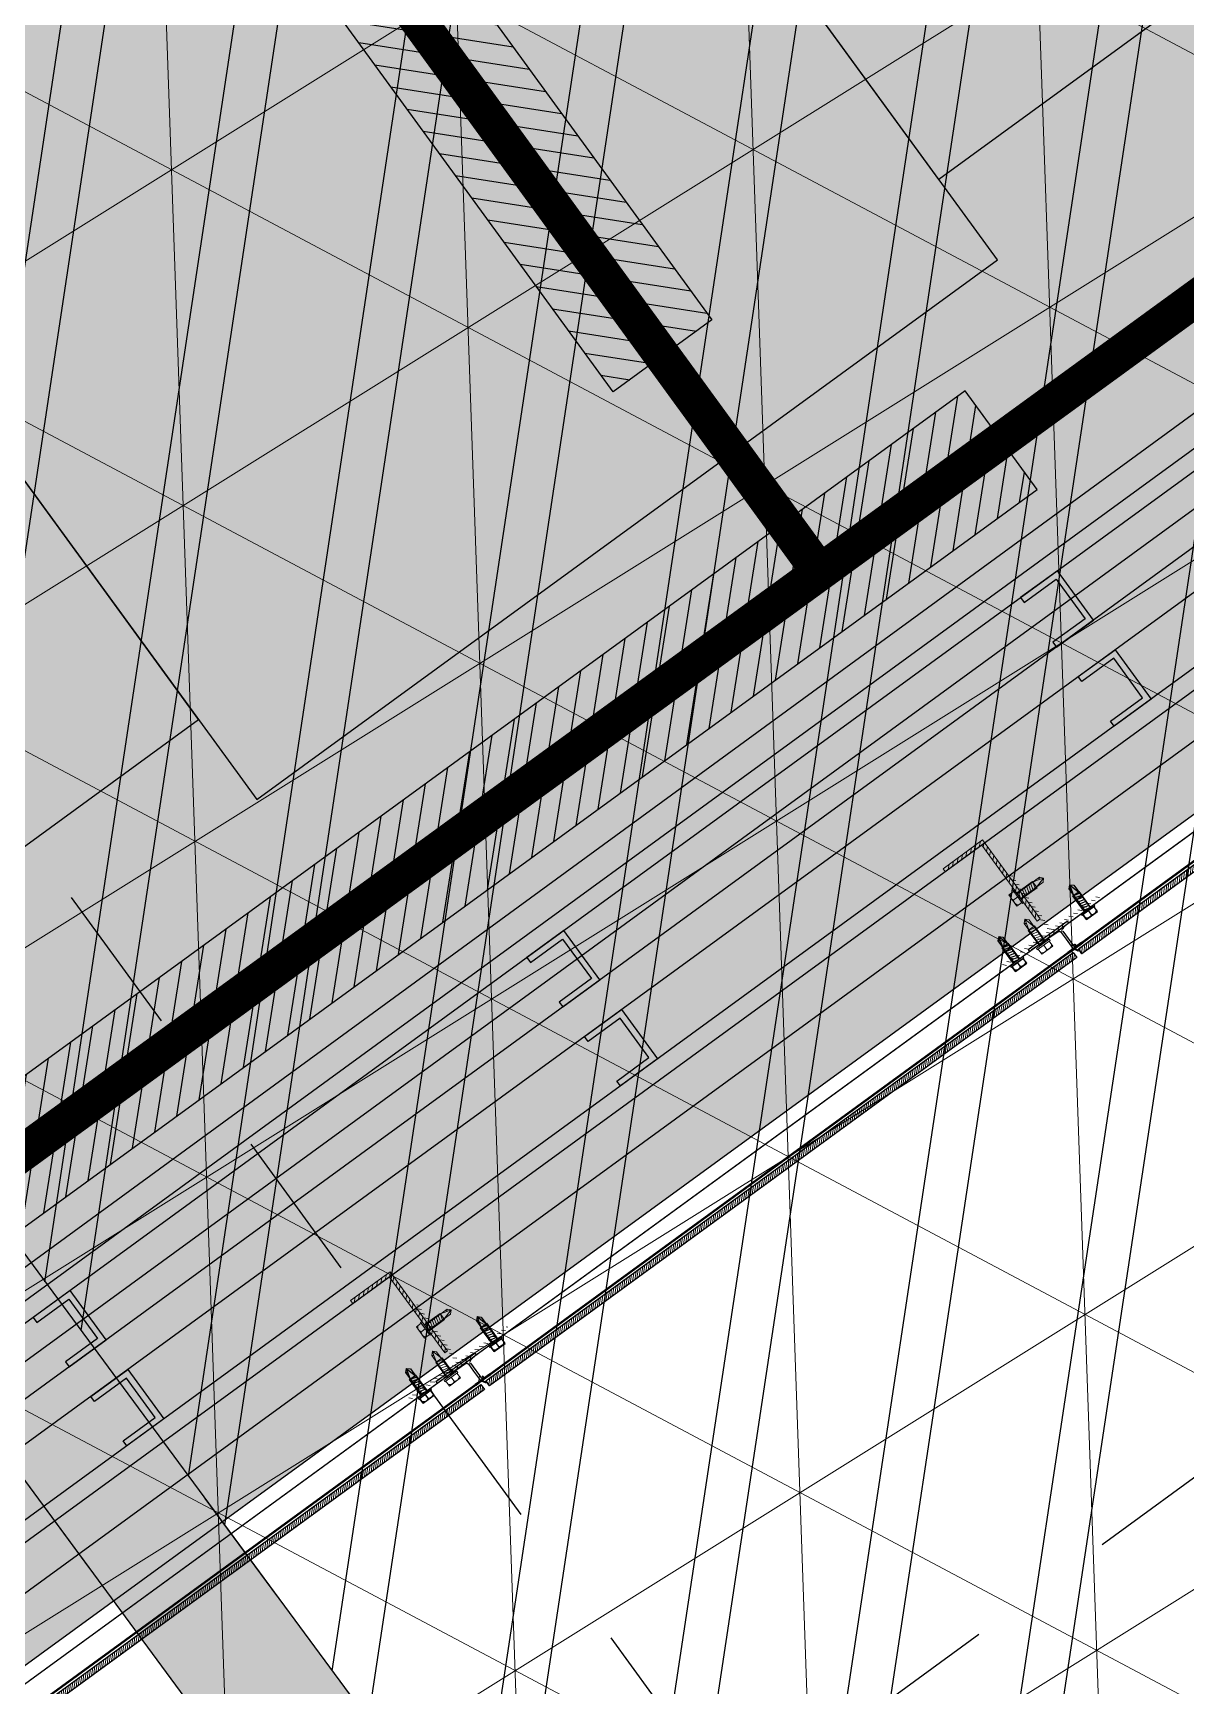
# Model space of a CAD drawing. Header units: metres. Extents: x 678805 to 1359287, y 2747329 to 5497370.
# Drawn here: x 679860.005 to 679860.949, y 2748708.806 to 2748710.158 of the extents above; entities that cross this region are included whole.
import ezdxf

# ---------------------------------------------------------------- set-up
doc = ezdxf.new("R2010")
doc.units = ezdxf.units.M
for name, pattern in [('XREF_MON_BUILDINGS$0$DASH_1', [0.4, 0.1, -0.3]), ('XREF_MON_BUILDINGS$0$Dash_2_', [0.25, 0.125, -0.125]), ('XREF_MON_BUILDINGS$0$Hidden', [0.004, 0.002, -0.002])]:
    doc.linetypes.add(name, pattern=pattern)
for name, color, linetype in [('00_XREF_MON_HSC_PAVEMENT', 7, 'Continuous'), ('00_XREF_TWQ_BUILDINGS', 7, 'Continuous'), ('XREF_MON_BUILDINGS$0$00-AUX LIGHTING', 30, 'Continuous'), ('XREF_MON_BUILDINGS$0$00-Modulos DEFINIDOS', 7, 'Continuous'), ('XREF_MON_BUILDINGS$0$00-Modulos ROOFS', 2, 'Continuous'), ('XREF_MON_BUILDINGS$0$02-L-01_Structure t2', 7, 'Continuous'), ('XREF_MON_BUILDINGS$0$02-L-01_Struture aux', 4, 'Continuous'), ('XREF_MON_BUILDINGS$0$02-L-Insulation', 252, 'Continuous'), ('XREF_MON_BUILDINGS$0$02-L-INT Panel', 5, 'Continuous'), ('XREF_MON_BUILDINGS$0$02-L-panel', 5, 'Continuous'), ('XREF_MON_BUILDINGS$0$02-L-Pergola Profiles', 8, 'Continuous'), ('XREF_MON_BUILDINGS$0$02-L-Pergola Projection', 8, 'Continuous'), ('XREF_MON_BUILDINGS$0$02-L-Pergola Shades', 15, 'Continuous'), ('XREF_MON_BUILDINGS$0$02-L-Pergola Shades Schematic', 8, 'Continuous'), ('XREF_MON_BUILDINGS$0$02_L_Furniture', 7, 'Continuous')]:
    doc.layers.add(name, color=color, linetype=linetype)
doc.layers.add('XREF_MON_BUILDINGS$0$0-WIPEOUTS', color=7, linetype='Continuous', true_color=0xffffff)
doc.layers.add('XREF_MON_BUILDINGS$0$02-L-Pergola Wipeout', color=7, linetype='Continuous', true_color=0xffffff)
doc.layers.add('XREF_MON_BUILDINGS$0$00_AUX', color=3, linetype='Continuous', plot=False)
for name, color, linetype, lineweight in [('XREF_MON_BUILDINGS$0$02-H-251', 251, 'Continuous', 0), ('XREF_MON_BUILDINGS$0$02-H-254', 254, 'Continuous', 0), ('XREF_MON_BUILDINGS$0$02-L-01_Structure L', 7, 'Continuous', 5), ('XREF_MON_BUILDINGS$0$02-L-01_Structure T', 8, 'Continuous', 5)]:
    doc.layers.add(name, color=color, linetype=linetype, lineweight=lineweight)
doc.layers.add('XREF_MON_BUILDINGS$0$02-KH-13 Restaurant', color=7, linetype='Continuous', lineweight=30, true_color=0xed2d02)
doc.layers.add('XREF_MON_HSC_PAVEMENT$0$03-TR-Pavement_07_Precast irregular Concrete Blocks', color=7, linetype='Continuous', lineweight=5, true_color=0xb3b3b3)
doc.layers.get('XREF_MON_BUILDINGS$0$02-KH-13 Restaurant').off()
doc.linetypes.add('XREF_MON_BUILDINGS$0$BATTING', pattern='A,0.0001,-0.1,[134,ltypeshp.shx,S=0.1,R=0,X=-0.1,Y=0],-0.2,[134,ltypeshp.shx,S=0.1,R=180,X=0.1,Y=0],-0.1', length=0.4001)

# ---------------------------------------------------------------- blocks, each defined once
blk = doc.blocks.new('XREF_MON_BUILDINGS$0$modulo kiosco')
at = {"layer": 'XREF_MON_BUILDINGS$0$0-WIPEOUTS', "true_color": 0xfcfcfc}
h = blk.add_hatch(color=7, dxfattribs=at)
h.dxf.hatch_style = 1
h.paths.add_polyline_path([(119.6986085139215, -61.62058441969566), (119.6986085125245, -56.82058442011476), (124.4986085132696, -56.82058442058042), (124.4986085123383, -61.62058442132547)])
at = {"layer": 'XREF_MON_BUILDINGS$0$00-Modulos ROOFS', "lineweight": 0}
blk.add_lwpolyline([(119.6986085139215, -61.62058441969566), (119.6986085125245, -56.82058442011476), (124.4986085132696, -56.82058442058042), (124.4986085123383, -61.62058442132547)], close=True, dxfattribs=at)
at = {"layer": 'XREF_MON_BUILDINGS$0$00-Modulos ROOFS'}
blk.add_lwpolyline([(124.4986085137352, -57.12058442062698), (124.4986085132696, -56.82058442058042), (124.1986085125245, -56.82058442151174), (119.9986085128039, -56.82058442034759), (119.6986085125245, -56.82058442011476), (119.6986085125245, -57.12058442085981), (119.6986085134558, -61.32058442058042), (119.6986085139215, -61.62058441969566), (119.9986085128039, -61.62058442062698), (124.1986085125245, -61.62058442109264), (124.4986085123383, -61.62058442132547), (124.4986085128039, -61.32058442081325)], close=True, dxfattribs=at)
blk = doc.blocks.new('XREF_MON_BUILDINGS$0$lamas aluminiotriangulo')
for points in [[(680246.9151348156, 2748656.874239482), (680245.3456210163, 2748658.443753279)], [(680245.395118492, 2748658.443753279), (680246.9398835533, 2748656.898988219)], [(680247.0141297651, 2748656.973234431), (680245.5436109158, 2748658.443753279)], [(680245.5931083914, 2748658.443753279), (680247.0388785028, 2748656.997983169)], [(680247.113124715, 2748657.072229381), (680245.7416008154, 2748658.443753279)], [(680245.791098291, 2748658.443753279), (680247.1378734529, 2748657.096978119)], [(680247.2121196648, 2748657.171224331), (680245.9395907146, 2748658.443753279)], [(680245.9890881904, 2748658.443753279), (680247.2368684026, 2748657.195973069)], [(680247.3111146142, 2748657.270219281), (680246.137580615, 2748658.443753279)], [(680246.1870780906, 2748658.443753279), (680247.3358633523, 2748657.294968018)], [(680247.4101095641, 2748657.369214231), (680246.3355705144, 2748658.443753279)], [(680246.38506799, 2748658.443753279), (680247.4348583021, 2748657.393962968)], [(680247.5091045138, 2748657.46820918), (680246.533560414, 2748658.443753279)], [(680246.5830578896, 2748658.443753279), (680247.5338532516, 2748657.492957918)], [(680247.6080994639, 2748657.56720413), (680246.7315503132, 2748658.443753279)], [(680246.7810477889, 2748658.443753279), (680247.6328482016, 2748657.591952868)]]:
    blk.add_lwpolyline(points)
blk = doc.blocks.new('XREF_MON_BUILDINGS$0$PERGOLA PLANA')
at = {"layer": 'XREF_MON_BUILDINGS$0$02-L-Pergola Wipeout', "true_color": 0xfcfcfc}
h = blk.add_hatch(color=7, dxfattribs=at)
h.dxf.hatch_style = 1
h.paths.add_polyline_path([(4.612218253081664, 9.290000000968575), (0.3099999981932342, 4.987781745847315), (0.3099999986588955, 9.290000000037253)])
h.paths.add_polyline_path([(0.332781744771637, 4.855000000447035), (4.744999998947605, 9.267218254506588), (4.744999999529682, 4.900563496164978), (4.699436504277401, 4.855000000447035)])
h.paths.add_polyline_path([(4.854999999050051, 9.290000001899898), (9.13443650235422, 9.29000000236556), (4.854999999632128, 5.010563495568931)])
h.paths.add_polyline_path([(9.289999997243285, 9.134436507709324), (9.289999997825362, 4.855000001844019), (5.010563491727225, 4.855000000912696)])
h.paths.add_polyline_path([(4.900563491159119, 4.745000001043081), (9.267218253924511, 4.745000001508743), (4.85500000033062, 0.3327817460522056), (4.854999999166466, 4.699436508584768)])
h.paths.add_polyline_path([(9.289999997825362, 4.612218253780156), (9.289999998291023, 0.3100000019185245), (4.987781747244298, 0.3100000009872019)])
h.paths.add_polyline_path([(0.465563491685316, 0.3100000000558794), (4.744999999064021, 4.589436508249491), (4.745000000111759, 0.3100000014528632)])
h.paths.add_polyline_path([(0.3099999980768189, 4.745000000111759), (4.589436504989862, 4.745000000111759), (0.3099999976111576, 0.4655634895898402)])
h.paths.add_polyline_path([(9.399999998277053, 0.2000000020489097), (0.1999999997206032, 0.1999999997206032), (0.1999999986728653, 9.399999999906868), (9.399999999324791, 9.400000001769513)])
at = {"layer": 'XREF_MON_BUILDINGS$0$02-L-Pergola Profiles'}
for points in [[(9.399999998277053, 0.2000000020489097), (0.1999999997206032, 0.1999999997206032), (0.1999999986728653, 9.399999999906868), (9.399999999324791, 9.400000001769513)], [(0.3099999986588955, 9.290000000037253), (9.289999997243285, 9.29000000236556), (9.289999998291023, 0.3100000019185245), (0.3099999976111576, 0.3100000000558794)]]:
    blk.add_lwpolyline(points, close=True, dxfattribs=at)
at = {"layer": 'XREF_MON_BUILDINGS$0$02-L-Pergola Projection', "linetype": 'XREF_MON_BUILDINGS$0$DASH_1'}
for points in [[(9.399999998277053, 0.2000000020489097), (0.1999999997206032, 0.1999999997206032), (0.1999999986728653, 9.399999999906868), (9.399999999324791, 9.400000001769513)], [(0.3099999986588955, 9.290000000037253), (9.289999997243285, 9.29000000236556), (9.289999998291023, 0.3100000019185245), (0.3099999976111576, 0.3100000000558794)]]:
    blk.add_lwpolyline(points, close=True, dxfattribs=at)
at = {"layer": 'XREF_MON_BUILDINGS$0$02-L-Pergola Shades', "xscale": -1, "rotation": 270.0000000152252}
blk.add_blockref('XREF_MON_BUILDINGS$0$lamas aluminiotriangulo', (-2748649.153572517, -680243.8731607608), dxfattribs=at)
at = {"layer": 'XREF_MON_BUILDINGS$0$02-L-Pergola Shades Schematic', "xscale": -1, "rotation": 270.0000000152252}
blk.add_blockref('XREF_MON_BUILDINGS$0$lamas aluminiotriangulo', (-2748649.153572517, -680243.8731607608), dxfattribs=at)
blk = doc.blocks.new('XREF_MON_BUILDINGS$0$Rest_4seats')
at = {"linetype": 'Continuous'}
for points in [[(-0.0811165887261609, 0.3716576872943165), (-0.0830123020676865, 0.7716531951077741), (-0.4830078098811974, 0.7697574817662485), (-0.4811120965396753, 0.3697619739528477)], [(0.5661806441763666, -0.3752829761968428), (0.5626261816610203, 0.3747086009533405), (-0.5623611840642866, 0.3693769071803104), (-0.5588067215489332, -0.3806146699698729)], [(-0.07756212621080749, -0.37833388985581), (-0.07566641286928188, -0.7783293976693244), (-0.4756619206827963, -0.78022511101085), (-0.4775576340243219, -0.3802296031973356)]]:
    blk.add_lwpolyline(points, close=True, dxfattribs=at)
at = {"layer": 'XREF_MON_BUILDINGS$0$00_AUX', "linetype": 'XREF_MON_BUILDINGS$0$Dash_2_'}
blk.add_lwpolyline([(-1.468512145004503, 1.66509695255553), (-1.452635545769148, -1.684865425381929), (1.472331605116459, -1.671003021572119), (1.456455005881253, 1.678959356365397)], close=True, dxfattribs=at)
blk = doc.blocks.new('XREF_MON_BUILDINGS$0$AUTORROSCANTE')
at = {"layer": 'XREF_MON_BUILDINGS$0$02-L-01_Structure t2', "color": 0}
for p, q in [((-31.20000000000002, 5.629165124598842), (-26.19999999999959, 5.62916512459816)), ((-31.19999999999999, -3.410605131648481e-13), (-26.19999999999976, 0)), ((-2.365309734828713, 2.5), (-25, 2.5)), ((0, 0), (-8.999999999999972, 2.5)), ((0, 0), (-3.600692283157343, -1.09366380576239)), ((0, 0), (-2.365309734828713, 2.5)), ((0, 0), (-2.365309734828713, -2.5)), ((-31.20000000000002, -5.629165124598899), (-26.19999999999948, -5.629165124599581)), ((-2.365309734828713, -2.5), (-25, -2.5)), ((-3.600692283157343, -1.09366380576239), (-2.365309734828713, -2.5))]:
    blk.add_line(p, q, dxfattribs=at)
at = {"layer": 'XREF_MON_BUILDINGS$0$02-L-01_Structure t2', "color": 253}
for p, q in [((-25, 3.149999999999977), (-8.999999999999943, 3.150000000000034)), ((-23.47427264461649, -3.14999999999992), (-25, 2.662522019210144)), ((-21.40651940967126, -3.14999999999992), (-23.06020473028568, 3.149999999999864)), ((-19.338766174726, -3.14999999999992), (-20.99245149534045, 3.14999999999992)), ((-17.27101293978083, -3.14999999999992), (-18.92469826039516, 3.150000000000034)), ((-15.20325970483566, -3.14999999999992), (-16.85694502544993, 3.150000000000034)), ((-13.1355064698904, -3.14999999999992), (-14.78919179050473, 3.149999999999977)), ((-11.06775323494514, -3.14999999999992), (-12.72143855555953, 3.149999999999977)), ((-9, -3.14999999999992), (-10.65368532061433, 3.150000000000034)), ((-9, -3.14999999999992), (-8.999999999999972, 3.150000000000034)), ((-25, -3.149999999999977), (-9, -3.149999999999977)), ((-3.600692283157343, -1.09366380576239), (-9, -2.5))]:
    blk.add_line(p, q, dxfattribs=at)
at = {"layer": 'XREF_MON_BUILDINGS$0$02-L-01_Structure t2', "color": 0}
for points in [[(-31.20000000000002, 5.629165124598842), (-26.19999999999996, 5.629165124598842), (-26.19999999999996, -5.629165124599581), (-31.20000000000002, -5.629165124599581)], [(-26.19999999999951, 6.5), (-25, 6.5), (-25, -6.500000000000057), (-26.19999999999951, -6.500000000000057)]]:
    blk.add_lwpolyline(points, close=True, dxfattribs=at)
for centre, start, end in [((-26.98608579049073, 2.367525475711773), 129.2840388374925, 214.1828116507075), ((-26.98608579049073, -2.366719793068796), 145.8304296466695, 230.7332658614822)]:
    blk.add_arc(centre, 4.213914209509284, start, end, dxfattribs=at)
blk = doc.blocks.new('XREF_MON_BUILDINGS$0$ULMA_Montante VV')
at = {"layer": 'XREF_MON_BUILDINGS$0$02-H-251', "ltscale": 125}
h = blk.add_hatch(dxfattribs=at)
h.set_pattern_fill('ANSI31', color=256, scale=0.001, angle=450, style=0)
h.set_pattern_definition([(134.9999999999999, (-0.05125000000043656, -0.00250000000005457), (-0.002245064030267289, -0.002245064030267287), [])])
edge = h.paths.add_edge_path()
edge.add_line((-0.05095000000073924, -0.00250000000005457), (0.04844999999841093, -0.00250000000005457))
edge.add_arc((0.04844999999841093, -0.002200000000129876), 0.0003, 270, 360)
edge.add_line((0.04874999999992724, -0.002200000000129876), (0.04874999999992724, -0.0003000000001520675))
edge.add_arc((0.04844999999841093, -0.0003000000001520675), 0.0003, 0, 90)
edge.add_line((0.04844999999841093, 0), (0, 0))
edge.add_line((0, 0), (0, 0.05719999999996617))
edge.add_arc((-0.0003000000015163096, 0.05719999999996617), 0.0003, 0, 90)
edge.add_line((-0.0003000000015163096, 0.05749999999989086), (-0.002200000000811997, 0.05749999999989086))
edge.add_arc((-0.002200000000811997, 0.05719999999996617), 0.0003, 90, 180)
edge.add_line((-0.002500000000509317, 0.05719999999996617), (-0.002500000000509317, 0))
edge.add_line((-0.002500000000509317, 0), (-0.05095000000073924, 0))
edge.add_arc((-0.05095000000073924, -0.0003000000001520675), 0.0003, 90, 180)
edge.add_line((-0.05125000000043656, -0.0003000000001520675), (-0.05125000000043656, -0.002200000000129876))
edge.add_arc((-0.05095000000073924, -0.002200000000129876), 0.0003, 180, 270)
blk = doc.blocks.new('XREF_MON_BUILDINGS$0$ULMA_Autotaladrante')
at = {"layer": 'XREF_MON_BUILDINGS$0$02-L-01_Structure T', "color": 252}
for p, q in [((-0.02500000000509317, 2.273736754432321e-13), (-0.02263469026956955, 0.00250000000005457)), ((-0.02500000000509317, 2.273736754432321e-13), (-0.01600000000325963, 0.00250000000005457)), ((-0.02500000000509317, 2.273736754432321e-13), (-0.02263469026956955, -0.002499999999599822)), ((-0.02500000000509317, 2.273736754432321e-13), (-0.02139930772136722, -0.001093663805477263)), ((-0.02263469026956955, 0.00250000000005457), (0, 0.00250000000005457)), ((0, 0.003150000000232467), (-0.01600000000325963, 0.003150000000232467)), ((-0.01600000000325963, -0.003149999999777719), (-0.01600000000325963, 0.003150000000232467)), ((-0.01600000000325963, -0.003149999999777719), (-0.01434631468237058, 0.003150000000232467)), ((-0.01393224676803584, -0.003149999999777719), (-0.01227856144714679, 0.003150000000232467)), ((-0.0118644935323573, -0.003149999999777719), (-0.01021080821146825, 0.003150000000232467)), ((-0.00979674029713351, -0.003149999999777719), (-0.008143054976244457, 0.003150000000232467)), ((-0.00772898706190972, -0.003149999999777719), (-0.006075301741020667, 0.003150000000232467)), ((-0.005661233826231182, -0.003149999999777719), (-0.004007548505342129, 0.003150000000232467)), ((-0.003593480591007392, -0.003149999999777719), (-0.001939795270118339, 0.003150000000232467)), ((-0.001525727355783602, -0.003149999999777719), (0, 0.002662522019363678)), ((0.006200000001172157, 0.005629165124673818), (0.001200000000153523, 0.005629165124673818)), ((0.006200000001172157, 2.273736754432321e-13), (0.001200000000153523, 2.273736754432321e-13)), ((-0.02139930772136722, -0.001093663805477263), (-0.02263469026956955, -0.002499999999599822)), ((-0.02263469026956955, -0.002499999999599822), (0, -0.002499999999599822)), ((-0.02139930772136722, -0.001093663805477263), (-0.01600000000325963, -0.002499999999599822)), ((0, -0.003149999999777719), (-0.01600000000325963, -0.003149999999777719)), ((0.006200000001172157, -0.005629165124219071), (0.001200000000153523, -0.005629165124219071))]:
    blk.add_line(p, q, dxfattribs=at)
for points in [[(0.001200000000153523, 0.006499999999959982), (0, 0.006499999999959982), (0, -0.006499999999732609), (0.001200000000153523, -0.006499999999732609)], [(0.006200000001172157, 0.005629165124673818), (0.001200000000153523, 0.005629165124673818), (0.001200000000153523, -0.005629165124219071), (0.006200000001172157, -0.005629165124219071)]]:
    blk.add_lwpolyline(points, close=True, dxfattribs=at)
for centre, start, end in [((0.001986085791031655, 0.002367525475847287), 325.8171883654993, 50.71596115511253), ((0.001986085791031655, -0.002366719792689764), 309.2667341381091, 34.16957033823044)]:
    blk.add_arc(centre, 0.004213914210367771, start, end, dxfattribs=at)
blk = doc.blocks.new('XREF_MON_BUILDINGS$0$ULMA_Escuadra40x80_Seccion')
at = {"layer": 'XREF_MON_BUILDINGS$0$02-H-251', "ltscale": 125}
h = blk.add_hatch(dxfattribs=at)
h.set_pattern_fill('ANSI31', color=256, scale=0.001, angle=360, style=0)
h.set_pattern_definition([(45, (0, 0), (-0.002245064030267288, 0.002245064030267289), [])])
h.paths.add_polyline_path([(0, 0.0799999999994725), (0.002999999989697244, 0.0799999999994725), (0.002999999989697244, 0.002999999999701686), (0.03999999999359716, 0.002999999999701686), (0.03999999999359716, 0), (0, 0)])
at = {"layer": 'XREF_MON_BUILDINGS$0$02-L-01_Structure L', "linetype": 'Continuous'}
blk.add_lwpolyline([(0, 0.0799999999994725), (0.002999999989697244, 0.0799999999994725), (0.002999999989697244, 0.002999999999701686), (0.03999999999359716, 0.002999999999701686), (0.03999999999359716, 0), (0, 0)], close=True, dxfattribs=at)
blk = doc.blocks.new('XREF_MON_BUILDINGS$0$Modulos_Restaurant Monasya')
at = {"layer": 'XREF_MON_BUILDINGS$0$00-AUX LIGHTING', "linetype": 'Continuous'}
h = blk.add_hatch(dxfattribs=at)
h.set_pattern_fill('ANSI31', color=1, scale=0.005, angle=180)
h.set_pattern_definition([(225, (40.55274165048733, 5.792600638013935), (0.01122532015133644, -0.01122532015133644), [])])
h.paths.add_polyline_path([(18.20590907266836, 4.369047816898842), (18.20590907266836, 4.469047816898751), (15.39991228505113, 4.469047816898751), (15.39991228505113, 4.369047816898842)])
h = blk.add_hatch(dxfattribs=at)
h.set_pattern_fill('ANSI31', color=1, scale=0.005, angle=89.99999999999999)
h.set_pattern_definition([(135, (9.72724467574239, -18.60194017701417), (-0.01122532015133645, -0.01122532015133644), [])])
h.paths.add_polyline_path([(15.53341631604913, 4.200098811718703), (15.63341631604909, 4.200098811718703), (15.63341631604909, 3.497707316594017), (15.53341631604913, 3.497707316594017)])
at = {"layer": 'XREF_MON_BUILDINGS$0$02-H-251', "linetype": 'XREF_MON_BUILDINGS$0$Hidden', "ltscale": 125}
h = blk.add_hatch(dxfattribs=at)
h.set_pattern_fill('ANSI31', color=256, scale=0.001, angle=540.0335098901293, style=0)
h.set_pattern_definition([(225.0335098901293, (271.1656572636501, 175.2813515738627), (0.002246376689687705, -0.002243750602903029), [])])
edge = h.paths.add_edge_path()
edge.add_line((15.62734748038974, 4.770829372611956), (15.62534748073185, 4.770828202896212))
edge.add_line((15.62534748073188, 4.770828202896269), (15.61847584374468, 4.771069594528967))
edge.add_line((15.6184758437447, 4.771069594528853), (15.61759645872138, 4.77201316382326))
edge.add_arc((15.61737699373487, 4.771808627470591), 0.0003, 42.98350989012935, 132.9835098901408)
edge.add_line((15.61717245738186, 4.772028092457049), (15.61622870166849, 4.771148533695055))
edge.add_line((15.61622870166849, 4.771148533695055), (15.61447834687215, 4.771210021373861))
edge.add_line((15.61447834687215, 4.771210021373918), (15.61359892580271, 4.772153629345325))
edge.add_arc((15.61337946081602, 4.771949092991576), 0.0003, 42.98350989014416, 132.9835098901408)
edge.add_line((15.61317492446301, 4.772168557978148), (15.61223113006625, 4.771288963164807))
edge.add_line((15.61223113006622, 4.771288963164807), (15.5992755575565, 4.771744075507286))
edge.add_arc((15.59934577163472, 4.773742842622596), 0.002, 180.0335098901293, 267.98810140124306, ccw=False)
edge.add_line((15.59734577197685, 4.773741672906908), (15.59734183626085, 4.78047102623583))
edge.add_line((15.59734183626085, 4.780471026235773), (15.59733637322094, 4.789811823626223))
edge.add_line((15.59733637322091, 4.789811823626223), (15.60248637234008, 4.789814835644336))
edge.add_line((15.60248637234008, 4.789814835644279), (15.60248578748218, 4.790814835473441))
edge.add_line((15.60248578748224, 4.790814835473498), (15.59716839454921, 4.790811725553795))
edge.add_arc((15.59716821909183, 4.791111725502219), 0.0003, -149.96649010987488, -89.96649010987068, ccw=False)
edge.add_line((15.59690849924374, 4.79096157357742), (15.59524382399735, 4.793840985228655))
edge.add_arc((15.59498410414926, 4.793690833303913), 0.0003, 30.03350989014379, 210.033509890125)
edge.add_line((15.59472438430117, 4.793540681379227), (15.59604229853085, 4.791261067024095))
edge.add_arc((15.59578257868276, 4.791110915099352), 0.0003, -89.96649010987068, 30.033509890125003, ccw=False)
edge.add_line((15.59578275414015, 4.790810915150928), (15.58803578995372, 4.790806384277118))
edge.add_line((15.58803578995366, 4.790806384277062), (15.58803637481157, 4.7898063844479))
edge.add_line((15.58803637481157, 4.789806384447957), (15.59403637378523, 4.789809893595248))
edge.add_line((15.59403637378523, 4.789809893595248), (15.59403739728651, 4.788059893894172))
edge.add_arc((15.59428739724382, 4.788060040108576), 0.0002500000000000272, 180.0335098901293, 360.0335098901293)
edge.add_line((15.59453739720112, 4.78806018632315), (15.59453637369984, 4.789810186024226))
edge.add_line((15.59453637369984, 4.78981018602417), (15.59553637352877, 4.78981077088207))
edge.add_line((15.59553637352877, 4.789810770882013), (15.59554587420752, 4.773566350818555))
edge.add_arc((15.59354587454959, 4.773565181102867), 0.002, -82.51907325967278, 0.033509890129323594, ccw=False)
edge.add_line((15.5938062668331, 4.771582204588071), (15.5878974871369, 4.770806299968569))
edge.add_line((15.5878974871369, 4.770806299968626), (15.58789853988108, 4.769006300276487))
edge.add_line((15.58789853988105, 4.769006300276374), (15.62734853313393, 4.769029372919817))
edge.add_line((15.62734853313395, 4.769029372919817), (15.62734748038977, 4.770829372611956))
h = blk.add_hatch(dxfattribs=at)
h.set_pattern_fill('ANSI31', color=256, scale=0.001, angle=540.0335098901293, style=0)
h.set_pattern_definition([(225.0335098901293, (271.7656571610324, 175.2817024885913), (0.002246376689687705, -0.002243750602903029), [])])
edge = h.paths.add_edge_path()
edge.add_line((16.22734737777216, 4.771180287340826), (16.22534737811426, 4.771179117625081))
edge.add_line((16.22534737811424, 4.771179117625024), (16.21847574112704, 4.771420509257723))
edge.add_line((16.21847574112707, 4.771420509257723), (16.21759635610374, 4.77236407855213))
edge.add_arc((16.21737689111723, 4.772159542199347), 0.0003, 42.98350989012935, 132.9835098901408)
edge.add_line((16.21717235476422, 4.772379007185805), (16.21622859905085, 4.77149944842381))
edge.add_line((16.21622859905085, 4.771499448423924), (16.21447824425451, 4.77156093610273))
edge.add_line((16.21447824425451, 4.771560936102674), (16.21359882318507, 4.772504544074081))
edge.add_arc((16.21337935819838, 4.772300007720446), 0.0003, 42.98350989014416, 132.9835098901408)
edge.add_line((16.21317482184537, 4.772519472706904), (16.21223102744861, 4.771639877893563))
edge.add_line((16.21223102744864, 4.771639877893563), (16.19927545493891, 4.772094990236042))
edge.add_arc((16.19934566901713, 4.774093757351466), 0.002, 180.0335098901293, 267.98810140124306, ccw=False)
edge.add_line((16.19734566935921, 4.774092587635778), (16.19734173364321, 4.780821940964699))
edge.add_line((16.19734173364321, 4.780821940964643), (16.1973362706033, 4.790162738355093))
edge.add_line((16.19733627060327, 4.790162738355093), (16.20248626972244, 4.790165750373205))
edge.add_line((16.20248626972244, 4.790165750373149), (16.20248568486454, 4.79116575020231))
edge.add_line((16.2024856848646, 4.791165750202367), (16.19716829193158, 4.791162640282664))
edge.add_arc((16.19716811647419, 4.791462640230975), 0.0003, -149.96649010987488, -89.96649010987068, ccw=False)
edge.add_line((16.1969083966261, 4.791312488306289), (16.19524372137971, 4.794191899957525))
edge.add_arc((16.19498400153162, 4.794041748032782), 0.0003, 30.03350989014379, 210.033509890125)
edge.add_line((16.19472428168353, 4.793891596108097), (16.19604219591321, 4.791611981752965))
edge.add_arc((16.19578247606512, 4.791461829828108), 0.0003, -89.96649010987068, 30.033509890125003, ccw=False)
edge.add_line((16.19578265152245, 4.791161829879798), (16.18803568733603, 4.791157299005988))
edge.add_line((16.18803568733608, 4.791157299005931), (16.18803627219398, 4.790157299176769))
edge.add_line((16.18803627219393, 4.790157299176713), (16.19403627116759, 4.790160808324003))
edge.add_line((16.19403627116765, 4.790160808324003), (16.19403729466893, 4.788410808622928))
edge.add_arc((16.19428729462618, 4.788410954837445), 0.0002500000000000272, 180.0335098901293, 360.0335098901293)
edge.add_line((16.19453729458348, 4.788411101051906), (16.1945362710822, 4.790161100752982))
edge.add_line((16.1945362710822, 4.790161100753039), (16.19553627091113, 4.79016168561094))
edge.add_line((16.19553627091113, 4.790161685610883), (16.19554577158988, 4.773917265547425))
edge.add_arc((16.19354577193201, 4.773916095831623), 0.002, -82.51907325967278, 0.033509890129323594, ccw=False)
edge.add_line((16.19380616421546, 4.771933119316941), (16.18789738451926, 4.771157214697439))
edge.add_line((16.18789738451926, 4.771157214697382), (16.18789843726344, 4.769357215005243))
edge.add_line((16.18789843726347, 4.769357215005243), (16.22734843051634, 4.769380287648687))
edge.add_line((16.22734843051632, 4.769380287648687), (16.22734737777213, 4.771180287340826))
at = {"layer": 'XREF_MON_BUILDINGS$0$02-H-254', "ltscale": 125}
h = blk.add_hatch(dxfattribs=at)
h.set_pattern_fill('ANSI31', color=256, scale=0.0005, angle=180.0335098901293, style=0)
h.set_pattern_definition([(225.0335098901293, (271.308489908254, 175.1541315395881), (0.001123188344843853, -0.001121875301451514), [])])
h.paths.add_polyline_path([(15.59383175715573, 4.797703392572544), (14.99896239544012, 4.797355478478494), (14.99896528006923, 4.792423291155956), (15.59383464077411, 4.79277293338771)])
h = blk.add_hatch(dxfattribs=at)
h.set_pattern_fill('ANSI31', color=256, scale=0.0005, angle=180.0335098901293, style=0)
h.set_pattern_definition([(225.0335098901293, (271.9084898056364, 175.1544824543169), (0.001123188344843853, -0.001121875301451514), [])])
h.paths.add_polyline_path([(16.19383165453803, 4.798054307301413), (15.59896229282248, 4.797706393207363), (15.59896517745159, 4.792774205884825), (16.19383453815647, 4.793123848116579)])
h = blk.add_hatch(dxfattribs=at)
h.set_pattern_fill('ANSI31', color=256, scale=0.0005, angle=180.0335098901293, style=0)
h.set_pattern_definition([(225.0335098901293, (272.5084897030188, 175.1548333690458), (0.001123188344843853, -0.001121875301451514), [])])
h.paths.add_polyline_path([(16.79383155192045, 4.798405222030283), (16.19896219020484, 4.798057307936119), (16.19896507483395, 4.793125120613695), (16.79383443553883, 4.793474762845449)])
at = {"layer": 'XREF_MON_BUILDINGS$0$00-AUX LIGHTING', "color": 1, "linetype": 'Continuous'}
for points in [[(18.20590907266836, 4.369047816898842), (18.20590907266836, 4.469047816898751), (15.39991228505113, 4.469047816898751), (15.39991228505113, 4.369047816898842)], [(15.53341631604913, 4.200098811718703), (15.63341631604909, 4.200098811718703), (15.63341631604909, 3.497707316594017), (15.53341631604913, 3.497707316594017)]]:
    blk.add_lwpolyline(points, close=True, dxfattribs=at)
at = {"layer": 'XREF_MON_BUILDINGS$0$00-AUX LIGHTING', "linetype": 'Continuous', "const_width": 0.03}
blk.add_lwpolyline([(18.82291067885853, 0.3796215425745135), (14.78291067885553, 0.3796215425745135), (14.78291067885553, 4.419047816897432), (18.82291067885853, 4.419047816897432)], close=True, dxfattribs=at)
blk.add_lwpolyline([(15.58341185138876, 3.848957438202319), (15.58341185138876, 4.418253792616724)], dxfattribs=at)
at = {"layer": 'XREF_MON_BUILDINGS$0$02-L-01_Struture aux', "linetype": 'XREF_MON_BUILDINGS$0$Hidden'}
for p, q in [((15.59578275414015, 4.790810915150928), (15.58803578995366, 4.790806384277062)), ((15.58803637481157, 4.789806384447957), (15.58803578995366, 4.790806384277062)), ((15.59383637381944, 4.789809776623656), (15.58803637481157, 4.789806384447957)), ((15.59383739732078, 4.788059776922637), (15.59383637381944, 4.789809776623656)), ((15.59553637352877, 4.789810770882013), (15.59433637373405, 4.789810069052578)), ((15.59433739723534, 4.788060069351559), (15.59433637373405, 4.789810069052578)), ((15.59472438430117, 4.793540681379227), (15.59604229853085, 4.791261067024038)), ((15.59524382399735, 4.793840985228712), (15.59690849924374, 4.79096157357742)), ((15.59554587420752, 4.773566350818555), (15.59553637352877, 4.789810770882013)), ((15.60248578748224, 4.790814835473498), (15.59716839454916, 4.790811725553795)), ((15.60248637234008, 4.789814835644279), (15.59733637322091, 4.789811823626223)), ((15.59734183626085, 4.780471026235773), (15.59733637322091, 4.789811823626223)), ((15.60248637234008, 4.789814835644279), (15.60248578748224, 4.790814835473498)), ((16.19578265152245, 4.791161829879798), (16.18803568733608, 4.791157299005931)), ((16.18803627219393, 4.790157299176713), (16.18803568733608, 4.791157299005931)), ((16.1938362712018, 4.790160691352526), (16.18803627219393, 4.790157299176713)), ((16.19383729470314, 4.788410691651393), (16.1938362712018, 4.790160691352526)), ((16.19553627091113, 4.790161685610883), (16.19433627111641, 4.790160983781448)), ((16.1943372946177, 4.788410984080315), (16.19433627111641, 4.790160983781448)), ((16.19472428168353, 4.793891596108097), (16.19604219591321, 4.791611981752908)), ((16.19524372137971, 4.794191899957468), (16.1969083966261, 4.791312488306289)), ((16.19554577158988, 4.773917265547425), (16.19553627091113, 4.790161685610883)), ((16.2024856848646, 4.791165750202367), (16.19716829193158, 4.791162640282664)), ((16.20248626972244, 4.790165750373149), (16.19733627060327, 4.790162738355093)), ((16.19734173364321, 4.780821940964643), (16.19733627060327, 4.790162738355093)), ((16.20248626972244, 4.790165750373149), (16.2024856848646, 4.791165750202367)), ((15.59734577197685, 4.773741672906908), (15.59734183626085, 4.780471026235773)), ((16.19734566935921, 4.774092587635778), (16.19734173364321, 4.780821940964643)), ((15.5938062668331, 4.771582204588071), (15.5878974871369, 4.770806299968626)), ((15.58789853988105, 4.769006300276374), (15.5878974871369, 4.770806299968626)), ((15.62734853313395, 4.769029372919817), (15.58789853988105, 4.769006300276374)), ((15.59927555755655, 4.771744075507286), (15.61223113006622, 4.771288963164807)), ((15.61317492446301, 4.772168557978148), (15.61223113006622, 4.771288963164807)), ((15.61359892580271, 4.772153629345325), (15.61447834687215, 4.771210021373918)), ((15.61447834687215, 4.771210021373918), (15.61622870166849, 4.771148533695055)), ((15.61717245738186, 4.772028092457049), (15.61622870166849, 4.771148533695055)), ((15.61759645872132, 4.772013163823317), (15.6184758437447, 4.771069594528853)), ((15.6184758437447, 4.771069594528853), (15.62534748073188, 4.770828202896269)), ((15.62734748038974, 4.770829372611956), (15.62534748073188, 4.770828202896269)), ((15.62609748060356, 4.770828641539651), (15.62534748073188, 4.770828202896269)), ((15.62734853313395, 4.769029372919817), (15.62734748038974, 4.770829372611956)), ((16.19380616421546, 4.771933119316941), (16.18789738451926, 4.771157214697382)), ((16.18789843726347, 4.769357215005243), (16.18789738451926, 4.771157214697382)), ((16.22734843051632, 4.769380287648687), (16.18789843726347, 4.769357215005243)), ((16.19927545493886, 4.772094990236042), (16.21223102744864, 4.771639877893563)), ((16.21317482184537, 4.772519472706904), (16.21223102744864, 4.771639877893563)), ((16.21359882318507, 4.772504544074195), (16.21447824425451, 4.771560936102674)), ((16.21447824425451, 4.771560936102674), (16.21622859905085, 4.771499448423924)), ((16.21717235476422, 4.772379007185805), (16.21622859905085, 4.771499448423924)), ((16.21759635610374, 4.772364078552187), (16.21847574112707, 4.771420509257723)), ((16.21847574112707, 4.771420509257723), (16.22534737811424, 4.771179117625024)), ((16.22734737777216, 4.771180287340826), (16.22534737811424, 4.771179117625024)), ((16.22609737798587, 4.771179556268521), (16.22534737811424, 4.771179117625024)), ((16.22734843051632, 4.769380287648687), (16.22734737777216, 4.771180287340826))]:
    blk.add_line(p, q, dxfattribs=at)
at = {"layer": 'XREF_MON_BUILDINGS$0$02-L-01_Struture aux'}
for p, q in [((14.43684219078256, 4.770284427720981), (19.16363470716351, 4.773048930065102)), ((19.16363475933252, 4.772959730494676), (14.43684224295168, 4.77019522816488))]:
    blk.add_line(p, q, dxfattribs=at)
at = {"layer": 'XREF_MON_BUILDINGS$0$02-L-01_Struture aux', "linetype": 'Continuous'}
for p, q in [((14.68037604510289, 4.612079919485723), (18.92037531993833, 4.614559716902818)), ((14.68039359083934, 4.582079924617233), (18.92039286567478, 4.584559722034328))]:
    blk.add_line(p, q, dxfattribs=at)
at = {"layer": 'XREF_MON_BUILDINGS$0$02-L-01_Struture aux'}
for points in [[(14.43683060736214, 4.790089928240718), (19.06996957054417, 4.792799660247965)], [(19.06997002097359, 4.792029508509813), (14.43683105779212, 4.789319776502566)]]:
    blk.add_lwpolyline(points, dxfattribs=at)
at = {"layer": 'XREF_MON_BUILDINGS$0$02-L-01_Struture aux', "linetype": 'Continuous'}
for points in [[(15.46284206855813, 4.612537550997445), (15.42537591767484, 4.612515638613672), (15.42534667478077, 4.662515630062217), (15.46281282566406, 4.662537542439622), (15.46281574995345, 4.657537543294779), (15.43034959821506, 4.657518555206821), (15.43037299253035, 4.617518562048758), (15.46283914427636, 4.617537550142288), (15.46284206856575, 4.612537550997445)], [(15.9628419830434, 4.612829979938056), (15.92537583216017, 4.612808067554397), (15.9253465892661, 4.662808059002941), (15.96281274014939, 4.662829971380233), (15.96281566443878, 4.65782997223539), (15.93034951270039, 4.657810984147545), (15.93037290701562, 4.617810990989483), (15.96283905876163, 4.617829979083012), (15.96284198305102, 4.612829979938056)], [(16.46284189752873, 4.61312240887878), (16.4253757466455, 4.613100496495122), (16.42534650375137, 4.663100487943666), (16.46281265463466, 4.663122400320958), (16.46281557892405, 4.658122401176115), (16.43034942718566, 4.658103413088156), (16.43037282150095, 4.618103419930208), (16.46283897324696, 4.618122408023623), (16.46284189753635, 4.61312240887878)], [(15.46285961429459, 4.582537556103489), (15.4253934634113, 4.582515643732449), (15.42542270630537, 4.532515652283905), (15.46288885718866, 4.532537564661311), (15.46288593289921, 4.537537563806154), (15.43041978116082, 4.537518575718195), (15.43039638684559, 4.577518568876144), (15.46286253859159, 4.577537556958646), (15.4628596143022, 4.582537556103489)], [(15.96285952877986, 4.582829985044214), (15.92539337789663, 4.582808072673174), (15.9254226207907, 4.53280808122463), (15.96288877167393, 4.532829993602036), (15.96288584738454, 4.537829992746879), (15.93041969564615, 4.53781100465892), (15.93039630133092, 4.577810997816869), (15.96286245307692, 4.577829985899371), (15.96285952878748, 4.582829985044214)], [(16.46285944326519, 4.583122413984938), (16.42539329238195, 4.583100501613899), (16.42542253527597, 4.533100510165355), (16.46288868615926, 4.53312242254276), (16.46288576186987, 4.538122421687603), (16.43041961013148, 4.538103433599645), (16.43039621581619, 4.578103426757593), (16.4628623675622, 4.578122414840095), (16.46285944327281, 4.583122413984938)]]:
    blk.add_lwpolyline(points, dxfattribs=at)
at = {"layer": 'XREF_MON_BUILDINGS$0$02-L-01_Struture aux', "linetype": 'XREF_MON_BUILDINGS$0$Hidden'}
for centre, radius, start, end in [((15.59498410414926, 4.793690833303913), 0.0003, 30.03350985841886, 210.0335098584189), ((15.59578257868276, 4.791110915099352), 0.0003, 270.0335098901291, 30.03350985841886), ((15.59716821909183, 4.791111725502219), 0.0003, 210.0335098584189, 270.0335098901291), ((16.19408729466039, 4.788410837865854), 0.0002500000000000272, 180.0335098901292, 0.03350989012914559), ((16.19498400153162, 4.794041748032782), 0.0003, 30.03350985841886, 210.0335098584189), ((16.19578247606512, 4.791461829828108), 0.0003, 270.0335098901291, 30.03350985841886), ((16.19716811647419, 4.791462640230975), 0.0003, 210.0335098584189, 270.0335098901291), ((15.59408739727803, 4.788059923137098), 0.0002500000000000272, 180.0335098901292, 0.03350989012914559), ((15.59354587454959, 4.773565181102867), 0.002, 277.480926740577, 0.03350989012914559), ((15.59934577163472, 4.773742842622596), 0.002, 180.0335098901292, 267.9881014040331), ((15.61337946081602, 4.771949092991576), 0.0003, 42.98350996192605, 132.9835098961633), ((15.61737699373487, 4.771808627470591), 0.0003, 42.98350986437296, 132.9835098961633), ((16.19354577193201, 4.773916095831623), 0.002, 277.480926740577, 0.03350989012914559), ((16.19934566901713, 4.774093757351466), 0.002, 180.0335098901292, 267.9881014040331), ((16.21337935819838, 4.772300007720446), 0.0003, 42.98350996192605, 132.9835098961633), ((16.21737689111723, 4.772159542199347), 0.0003, 42.98350986437296, 132.9835098961633)]:
    blk.add_arc(centre, radius, start, end, dxfattribs=at)
at = {"layer": 'XREF_MON_BUILDINGS$0$02-L-Insulation', "linetype": 'XREF_MON_BUILDINGS$0$BATTING', "ltscale": 0.08}
blk.add_line((14.31366377850838, 4.710232095462857), (19.11368439012728, 4.713039425828583), dxfattribs=at)
at = {"layer": 'XREF_MON_BUILDINGS$0$02-L-Insulation', "linetype": 'XREF_MON_BUILDINGS$0$BATTING', "ltscale": 0.04}
blk.add_line((18.91040748884114, 4.559553877724625), (14.6804082122955, 4.55707992888631), dxfattribs=at)
at = {"layer": 'XREF_MON_BUILDINGS$0$02-L-INT Panel', "linetype": 'Continuous'}
for p, q in [((14.52033805671175, 4.676986331106036), (19.08033727682181, 4.679653283043876)), ((14.68033802934906, 4.677079908369137), (18.9203373041845, 4.679559705785891)), ((14.68034680221729, 4.662079910934267), (18.92034607705273, 4.664559708351362)), ((14.68042283374189, 4.532079933166187), (18.92042210857727, 4.534559730583283)), ((14.12034249771193, 4.516841562344666), (18.93543087887821, 4.519568506018118)), ((13.49977468966352, 4.491863373775118), (18.90044276162791, 4.499240949101932))]:
    blk.add_line(p, q, dxfattribs=at)
at = {"layer": 'XREF_MON_BUILDINGS$0$02-L-panel'}
for points in [[(14.99896527928047, 4.792424639747537), (14.99896239544012, 4.797355478478494), (15.59383175715573, 4.797703392572544), (15.5938346378648, 4.792777907718232), (14.99896527928047, 4.792424639747537)], [(15.59896517666289, 4.792775554476407), (15.59896229282248, 4.797706393207363), (16.19383165453803, 4.798054307301413), (16.19383453524722, 4.793128822447102), (15.59896517666289, 4.792775554476407)], [(16.19896507404525, 4.793126469205163), (16.19896219020484, 4.798057307936119), (16.79383155192045, 4.798405222030283), (16.79383443262958, 4.793479737175858), (16.19896507404525, 4.793126469205163)]]:
    blk.add_lwpolyline(points, dxfattribs=at)
at = {"layer": 'XREF_MON_BUILDINGS$0$02-L-panel', "ltscale": 125}
for points in [[(15.5938346378648, 4.792777907718232), (15.59383175715573, 4.797703392572544)], [(16.19383453524722, 4.793128822447102), (16.19383165453803, 4.798054307301413)]]:
    blk.add_lwpolyline(points, dxfattribs=at)
at = {"layer": 'XREF_MON_BUILDINGS$0$02-L-01_Struture aux', "xscale": -0.001000000003841706, "yscale": 0.000999999996565748, "zscale": 0.001, "rotation": 90.0335098901293}
for p in [(15.56876425906432, 4.746045105610278), (15.64060722157905, 4.746209671351266), (16.16876415644674, 4.746396020339148), (16.24060711896141, 4.746560586080136)]:
    blk.add_blockref('XREF_MON_BUILDINGS$0$AUTORROSCANTE', p, dxfattribs=at)
at = {"layer": 'XREF_MON_BUILDINGS$0$02-L-01_Struture aux'}
for name, p, rotation in [('XREF_MON_BUILDINGS$0$ULMA_Autotaladrante', (15.61496388110294, 4.772394811096547), 90.03825094219576), ('XREF_MON_BUILDINGS$0$ULMA_Autotaladrante', (16.2149637784853, 4.772745725825303), 90.03825094219576), ('XREF_MON_BUILDINGS$0$ULMA_Montante VV', (15.60219962766661, 4.766514663954013), 180.0335098901292), ('XREF_MON_BUILDINGS$0$ULMA_Montante VV', (16.20219952504897, 4.766865578682882), 180.0335098901292), ('XREF_MON_BUILDINGS$0$ULMA_Escuadra40x80_Seccion', (15.60475347095473, 4.674453237904345), 0.03350989012920974), ('XREF_MON_BUILDINGS$0$ULMA_Escuadra40x80_Seccion', (16.20475336833715, 4.674804152633214), 0.03350989012920974), ('XREF_MON_BUILDINGS$0$ULMA_Autotaladrante', (15.607721462087, 4.729183394221536), 0.04299199932323648), ('XREF_MON_BUILDINGS$0$ULMA_Autotaladrante', (16.20772135946936, 4.729534308950406), 0.04299199932323648)]:
    blk.add_blockref(name, p, dxfattribs=dict(at, rotation=rotation))
at = {"layer": 'XREF_MON_BUILDINGS$0$02_L_Furniture', "rotation": 269.7659035143025}
blk.add_blockref('XREF_MON_BUILDINGS$0$Rest_4seats', (15.69381377204786, 3.737427214865534), dxfattribs=at)
at = {"layer": 'XREF_MON_BUILDINGS$0$02_L_Furniture', "xscale": -1, "rotation": 90.30464451300057}
blk.add_blockref('XREF_MON_BUILDINGS$0$Rest_4seats', (17.90784675667919, 3.738790278431111), dxfattribs=at)
blk = doc.blocks.new('XREF_MON_BUILDINGS')
at = {"layer": 'XREF_MON_BUILDINGS$0$02-KH-13 Restaurant', "linetype": 'Continuous', "xscale": -1, "rotation": 306.058413230031}
blk.add_blockref('XREF_MON_BUILDINGS$0$modulo kiosco', (679978.2022615978, 2748646.821237208), dxfattribs=at)
at = {"layer": 'XREF_MON_BUILDINGS$0$02-L-Pergola Projection', "xscale": -1, "rotation": 36.43967073982355}
blk.add_blockref('XREF_MON_BUILDINGS$0$PERGOLA PLANA', (679869.0983711857, 2748712.473797732), dxfattribs=at)
at = {"layer": 'XREF_MON_BUILDINGS$0$00-Modulos DEFINIDOS', "rotation": 216.0573440932065}
blk.add_blockref('XREF_MON_BUILDINGS$0$Modulos_Restaurant Monasya', (679870.6460366151, 2748722.461789462), dxfattribs=at)
blk = doc.blocks.new('XREF_MON_HSC_PAVEMENT')
at = {"layer": 'XREF_MON_HSC_PAVEMENT$0$03-TR-Pavement_07_Precast irregular Concrete Blocks', "linetype": 'Continuous'}
h = blk.add_hatch(dxfattribs=at)
h.set_pattern_fill('NET3', color=256, scale=0.075, angle=92)
h.set_pattern_definition([(91.99999999999997, (679898.7697564481, 2748715.385348614), (-0.2379799406839221, -0.008310442652282986), []), (152, (679898.7697564481, 2748715.385348614), (-0.1117929158883903, -0.2102518955495319), []), (212, (679898.7697564481, 2748715.385348614), (0.1261870247955318, -0.201941452897249), [])])
h.paths.add_polyline_path([(679858.5016801929, 2748700.126433144), (679883.3906801362, 2748715.619636551), (679862.621122878, 2748743.643882493), (679859.153208235, 2748741.480948735), (679858.8356451598, 2748741.990027512), (679839.8293875301, 2748730.135477967)])

msp = doc.modelspace()

# ---------------------------------------------------------------- block references
at = {"layer": '00_XREF_MON_HSC_PAVEMENT'}
msp.add_blockref('XREF_MON_HSC_PAVEMENT', (0, 0), dxfattribs=at)

# ---------------------------------------------------------------- next in the draw order: block references
at = {"layer": '00_XREF_TWQ_BUILDINGS'}
msp.add_blockref('XREF_MON_BUILDINGS', (0, 0), dxfattribs=at)

# ---------------------------------------------------------------- next in the draw order: block references
msp.add_blockref('XREF_MON_BUILDINGS', (0, 0))

doc.saveas('drawing.dxf')
